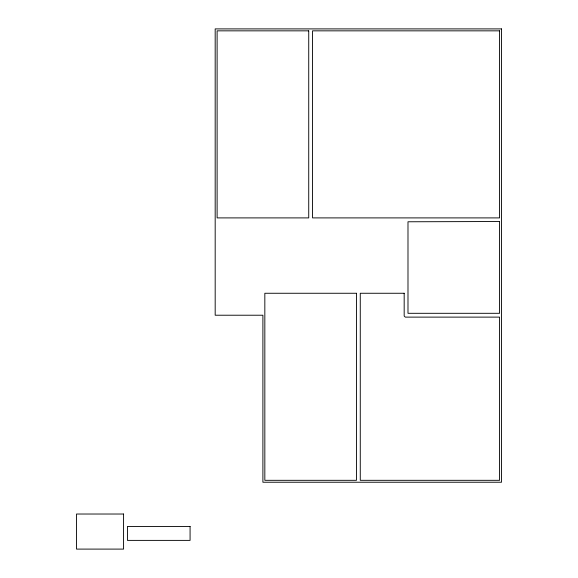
<?xml version="1.0" encoding="UTF-8"?>
<svg xmlns="http://www.w3.org/2000/svg" width="578" height="578" viewBox="0 0 578 578"><rect width="100%" height="100%" fill="white"/><g stroke="black" fill="none" stroke-linecap="round" stroke-linejoin="round"><path stroke-width="0.87" d="M499.573 221.511L407.989 221.779L407.989 313.305L499.573 313.305L499.573 221.511M501.494 28.9L215.182 28.9L215.182 315.22L262.896 315.22L262.896 482.233L501.494 482.233L501.494 28.9M308.731 30.844L217.111 30.844L217.111 217.899L308.731 217.899L308.731 30.844M499.573 30.844L312.546 30.844L312.546 217.899L499.573 217.899L499.573 30.844M356.453 293.263L264.832 293.263L264.832 480.318L356.453 480.318L356.453 293.263M404.174 293.263L360.267 293.263L360.267 480.318L499.573 480.318L499.573 317.12L405.279 317.12L404.174 316.014L404.174 293.263M123.576 514.023L76.506 514.023L76.506 549.1L123.576 549.1L123.576 514.023M190.075 526.435L127.449 526.435L127.449 540.387L190.075 540.387L190.075 526.435"/></g></svg>
